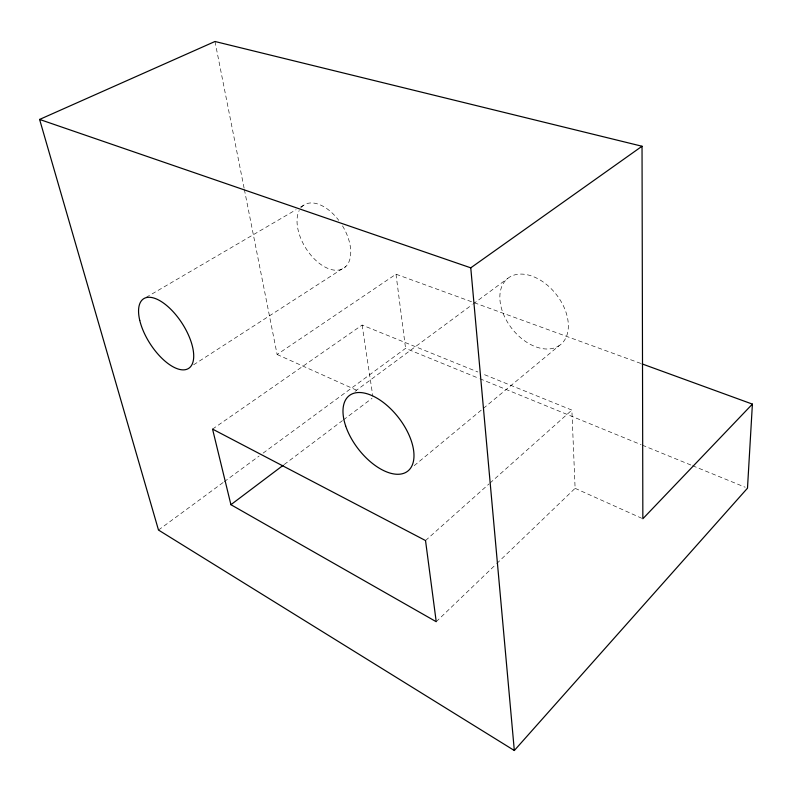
<?xml version="1.0" encoding="UTF-8"?>
<svg xmlns="http://www.w3.org/2000/svg" width="792" height="792" viewBox="0 0 792 792"><rect width="100%" height="100%" fill="white"/><g stroke="black" fill="none" stroke-linecap="round" stroke-linejoin="round"><path stroke-width="0.59" stroke-dasharray="3.96 2.97" d="M436.224 621.71L495.871 564.429M496.762 563.567L575.111 488.327L571.873 410.088L482.467 373.854M425.522 540.55L489.03 483.932M489.951 483.11L571.873 410.088M414.186 465.666L482.397 409.197M483.348 408.415L559.132 345.668A42.352 27.997 51.6 0 0 541.837 281.071A42.352 27.997 51.6 0 0 501.336 307.91A42.352 27.997 51.6 0 0 559.132 345.668M284.209 464.528L342.441 420.631M343.421 419.889L372.042 398.317M355.034 391.337L472.121 304.742M473.111 304.009L507.84 278.329M158.489 530.046L223.245 482.427M224.245 481.694L259.113 456.043M263.102 453.113L405.573 348.351L478.754 378.279M212.553 429.106L362.122 325.067L477.883 371.993M244.372 189.506L277.121 354.499L396 274.2L640.956 363.488M193.604 364.815L345.876 266.468M146.104 297.406L296.109 209.692M300.366 207.197L305.682 204.089M479.902 378.744L641.134 444.688M642.282 445.153L691.456 465.26M692.594 465.726L745.203 487.238M277.121 354.499L358.36 390.991M575.111 488.327L641.738 518.255M214.988 41.491L244.134 188.288M362.122 325.067L372.854 396.366M396 274.2L405.573 348.351M342.51 225.869A37.323 21.473 58.1 0 1 345.332 266.983A37.323 21.473 58.1 0 1 310.385 254.559A37.323 21.473 58.1 0 1 299.228 210.474M301.188 207.474A37.323 21.473 58.1 0 1 338.768 220.364"/><path stroke-width="1.19" d="M752.4 404.108L747.49 488.179L514.325 750.509L158.489 530.046L39.6 119.434L214.988 41.491L642.035 146.243L642.847 518.76L752.4 404.108L642.114 363.914M230.917 504.692L212.553 429.106L425.522 540.55L436.224 621.71L230.917 504.692L283.219 465.27M39.6 119.434L470.765 267.835L642.035 146.243M470.765 267.835L514.325 750.509M345.639 425.878A47.767 25.512 52.3 0 0 406.613 471.943A47.767 25.512 52.3 0 0 383.199 402.336A47.767 25.512 52.3 0 0 345.639 425.878M139.748 320.374A41.461 18.968 57.1 0 0 186.318 369.448A41.461 18.968 57.1 0 0 172.399 310.91A41.461 18.968 57.1 0 0 139.748 320.374"/></g></svg>
